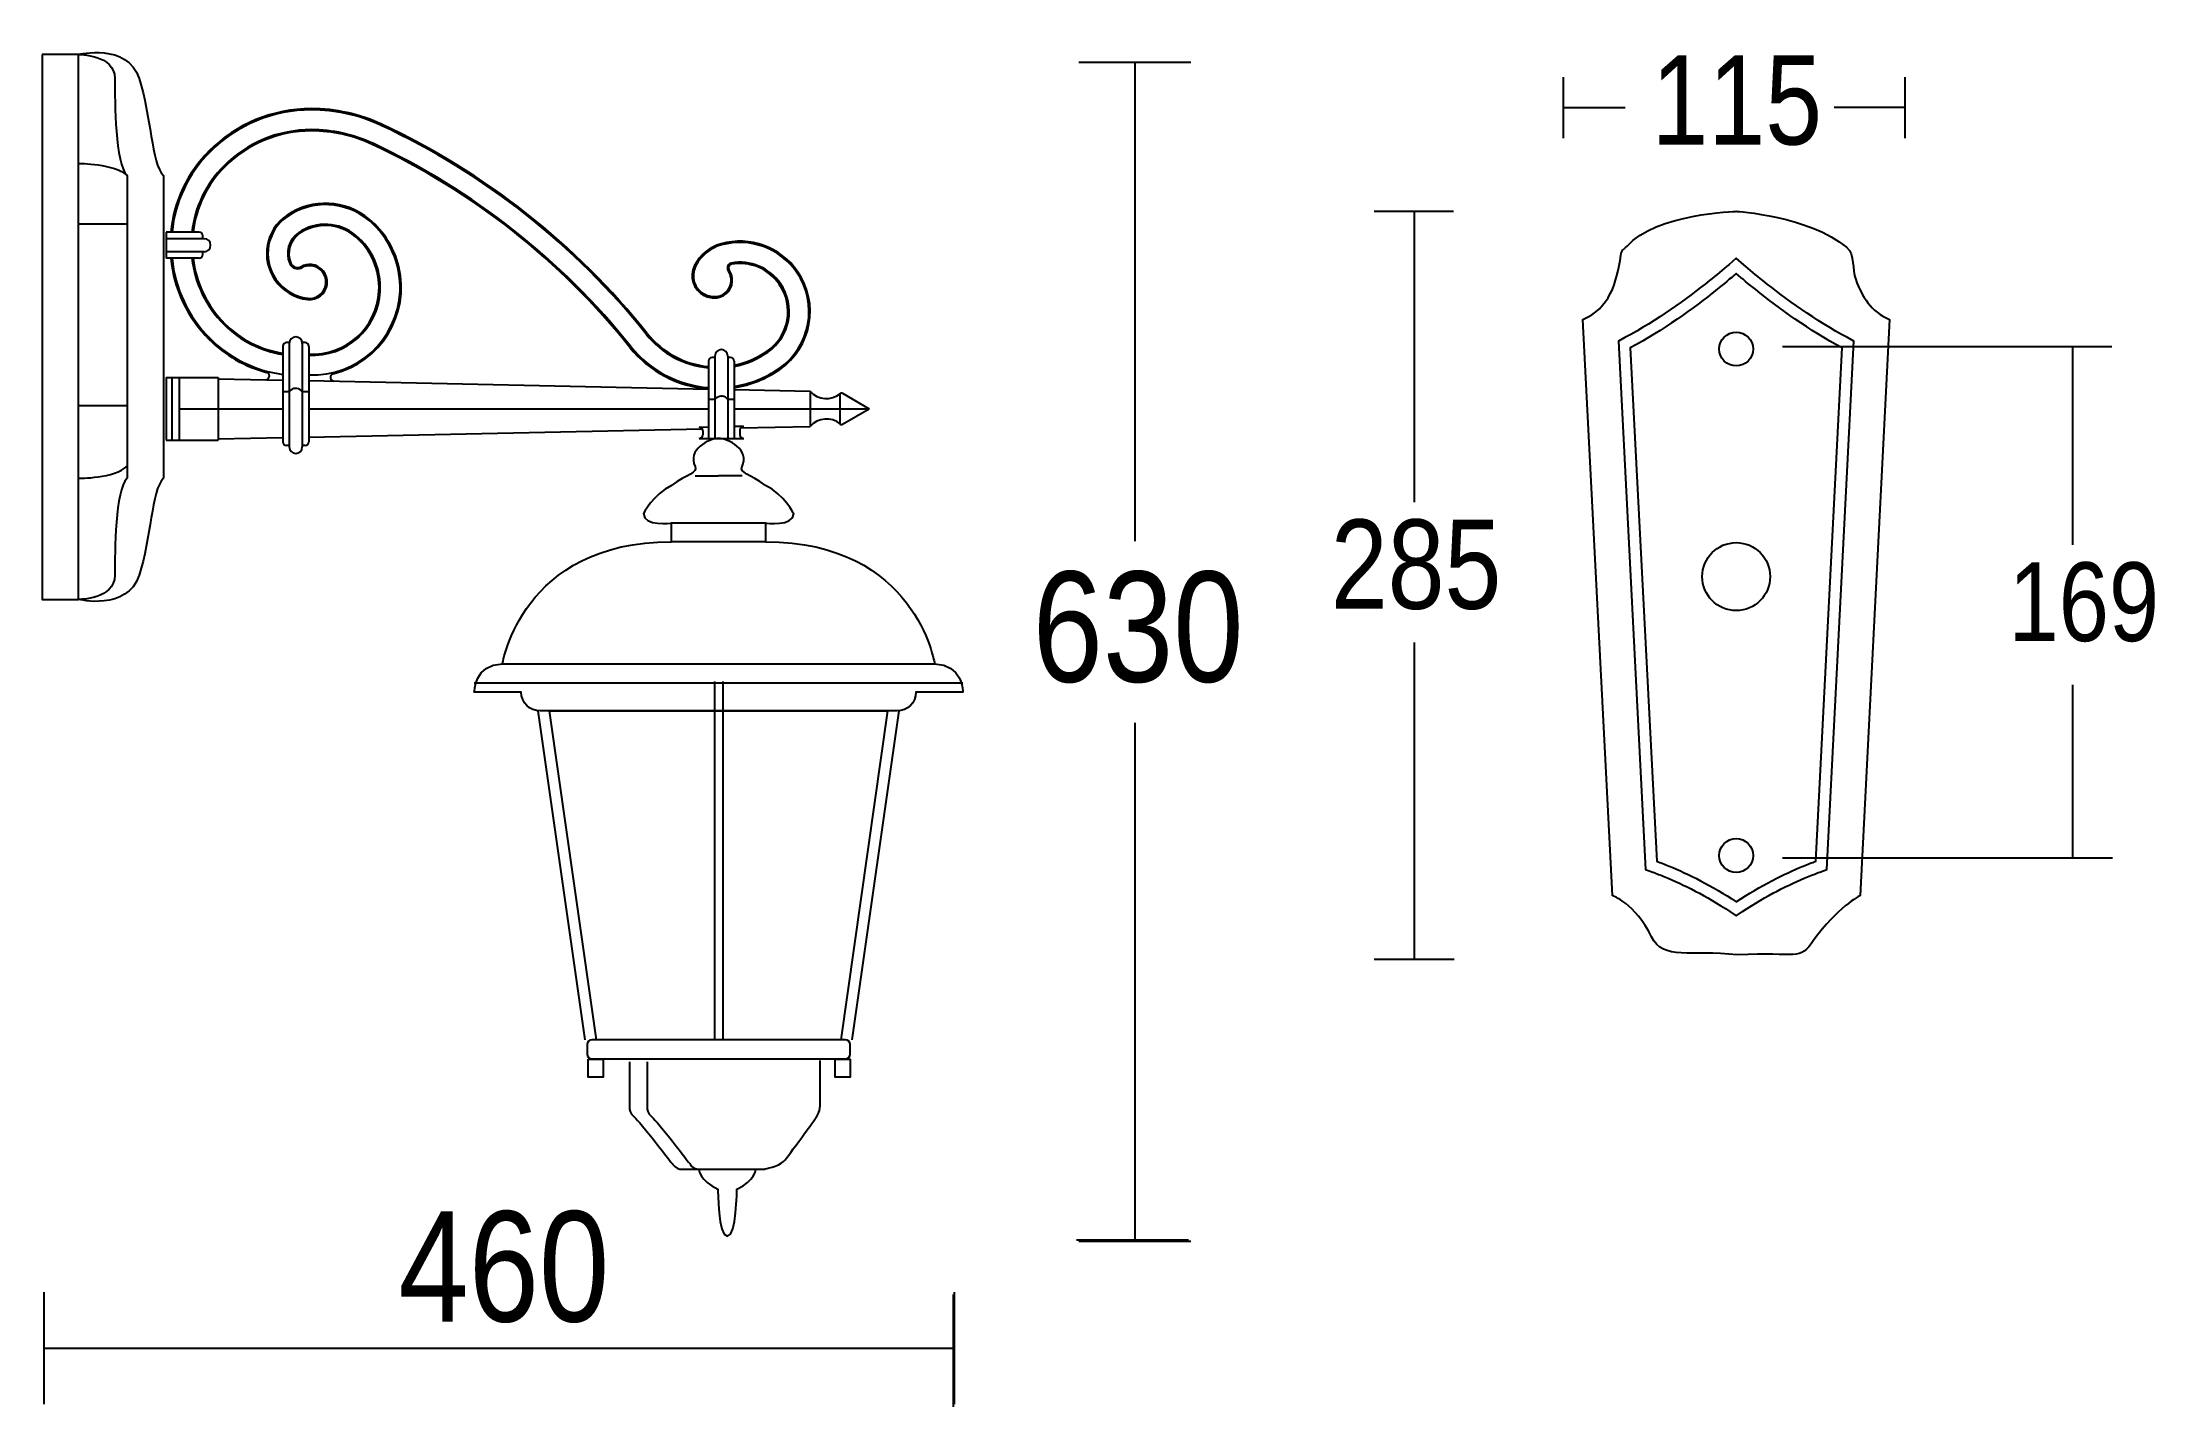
# Model space of a CAD drawing. Extents: x 0 to 207, y 0 to 134.
import ezdxf

# ---------------------------------------------------------------- set-up
doc = ezdxf.new("R2010")
doc.units = 0
doc.layers.add('LIVELLO_1', color=160, linetype='Continuous')
doc.styles.add('STD', font='txt')

# ---------------------------------------------------------------- blocks, each defined once
blk = doc.blocks.new('AI9-BLK1')
at = {"layer": 'LIVELLO_1', "color": 7}
for p, q in [((-1.77, 64.92), (9.22, 64.92)), ((3.73, 64.92), (3.73, 17.94)), ((45.78, 57.49), (45.78, 63.47)), ((79.27, 63.47), (79.27, 57.49)), ((45.78, 60.48), (51.85, 60.48)), ((79.27, 60.48), (72.34, 60.48)), ((27.2, 50.3), (34.98, 50.3)), ((31.13, 50.3), (31.12, 21.76)), ((-99.92, 49.06), (-95.16, 49.06)), ((-88.09, 48.25), (-91.31, 48.25)), ((-91.31, 48.25), (-91.31, 45.71)), ((-87.72, 47.61), (-87.72, 47.89)), ((-87.59, 47.61), (-91.31, 47.61)), ((-87.59, 46.34), (-91.31, 46.34)), ((-88.09, 45.71), (-91.31, 45.71)), ((-87.72, 46.07), (-87.72, 46.34)), ((-79.24, 37.42), (-79.52, 37.42)), ((-79.24, 37.35), (-79.24, 27.2)), ((-77.7, 37.42), (-77.97, 37.42)), ((-77.97, 37.35), (-77.97, 27.2)), ((-79.87, 37.05), (-79.87, 27.69)), ((-77.33, 37.05), (-77.33, 27.69)), ((-38.12, 35.6), (-38.12, 28.02)), ((-37.48, 35.97), (-37.76, 35.97)), ((-37.48, 36.1), (-37.48, 28.02)), ((-36.22, 36.1), (-36.22, 28.02)), ((-35.94, 35.97), (-36.22, 35.97)), ((-35.58, 35.6), (-35.58, 28.02)), ((67.27, 37.04), (99.6, 37.04)), ((95.74, 37.04), (95.74, 17.6)), ((-91.31, 34.01), (-91.31, 27.84)), ((-91.31, 34.01), (-86.23, 34.01)), ((-90.77, 34.01), (-90.77, 27.84)), ((-90.04, 34.01), (-90.04, 27.84)), ((-86.23, 34.01), (-86.23, 27.84)), ((-86.23, 33.88), (-79.87, 33.75)), ((-77.33, 33.69), (-38.12, 32.87)), ((-99.92, 31.24), (-95.16, 31.24)), ((-79.24, 32.61), (-79.87, 32.61)), ((-77.33, 32.61), (-77.97, 32.61)), ((-37.48, 31.84), (-38.12, 31.84)), ((-35.58, 31.84), (-36.22, 31.84)), ((-35.58, 32.82), (-28.14, 32.66)), ((-28.14, 32.66), (-28.14, 29.19)), ((-25.23, 32.29), (-25.23, 29.57)), ((-24.96, 32.45), (-22.33, 30.93)), ((-90.04, 30.93), (-79.87, 30.93)), ((-77.33, 30.93), (-38.12, 30.93)), ((-39.04, 29.14), (-38.12, 29.16)), ((-35.58, 30.93), (-22.33, 30.93)), ((-35.58, 29.22), (-34.68, 29.23)), ((-34.99, 29.05), (-28.14, 29.19)), ((-24.96, 29.41), (-22.33, 30.93)), ((-91.31, 27.84), (-86.23, 27.84)), ((-86.23, 27.97), (-79.87, 28.11)), ((-79.24, 27.33), (-79.52, 27.33)), ((-77.7, 27.33), (-77.97, 27.33)), ((-77.33, 28.16), (-38.72, 28.97)), ((-39.01, 28.02), (-34.65, 28.02)), ((-38.67, 28.78), (-38.67, 28.39)), ((-35.03, 28.87), (-35.03, 28.39)), ((-39.42, 24.34), (-37.12, 24.34)), ((-34.82, 24.34), (-37.12, 24.34)), ((31.12, 8.02), (31.12, -23.05)), ((-58.32, 5.9), (-15.92, 5.9)), ((-37.52, 4.17), (-37.52, -30.98)), ((-36.71, 4.17), (-36.71, -30.98)), ((-61.09, 4.06), (-13.15, 4.06)), ((95.74, 3.86), (95.74, -13.12)), ((-50.21, -30.98), (-54.82, 1.29)), ((-19.42, 1.29), (-24.03, -30.98)), ((3.73, 0.12), (3.73, -50.75)), ((67.27, -13.12), (99.67, -13.12)), ((27.2, -23.05), (35.05, -23.05)), ((-2.01, -50.6), (8.99, -50.6)), ((-1.77, -50.73), (9.22, -50.73)), ((-103.31, -66.72), (-103.31, -55.72)), ((-14.08, -66.96), (-14.08, -55.96)), ((-13.96, -66.72), (-13.96, -55.72)), ((-103.31, -61.22), (-70.49, -61.22)), ((-83, -61.22), (-13.94, -61.22))]:
    blk.add_line(p, q, dxfattribs=at)
for points in [[(-103.48, 65.69), (-103.48, 12.23), (-99.92, 12.23), (-99.92, 65.69)], [(-41.73, 19.73), (-32.51, 19.73), (-32.51, 17.89), (-41.73, 17.89)], [(-49.91, -32.85), (-48.45, -32.85), (-48.45, -34.64), (-49.91, -34.64)], [(-25.69, -32.85), (-24.22, -32.85), (-24.22, -34.64), (-25.69, -34.64)]]:
    blk.add_lwpolyline(points, close=True, dxfattribs=at)
blk.add_lwpolyline([(-49.1, -30.98), (-53.71, 1.29), (-20.53, 1.29), (-25.14, -30.98)], dxfattribs=at)
for centre, radius in [((62.73, 36.79), 1.66), ((62.73, 14.47), 3.33), ((62.73, -12.89), 1.66)]:
    blk.add_circle(centre, radius, dxfattribs=at)
for points, knots in [([(-99.92, 65.69), (-99.92, 65.69), (-95.16, 66.88), (-93.98, 63.32), (-92.79, 59.75), (-92.79, 55), (-91.6, 53.81), (-91.6, 53.81), (-91.6, 37.18), (-91.6, 37.18), (-91.6, 37.18), (-91.6, 24.11), (-91.6, 24.11), (-92.79, 22.92), (-92.79, 18.17), (-93.98, 14.61), (-95.16, 11.04), (-99.92, 12.23), (-99.92, 12.23)], [0, 0, 0, 0, 1, 1, 1, 2, 2, 2, 3, 3, 3, 4, 4, 4, 5, 5, 5, 6, 6, 6, 6]), ([(-99.92, 65.69), (-99.92, 65.69), (-96.36, 65.69), (-96.36, 63.32), (-96.36, 60.94), (-96.36, 55), (-95.16, 53.81), (-95.16, 53.81), (-95.16, 40.74), (-95.16, 40.74), (-95.16, 40.74), (-95.16, 24.11), (-95.16, 24.11), (-96.36, 22.92), (-96.36, 16.98), (-96.36, 14.61), (-96.36, 12.23), (-99.92, 12.23), (-99.92, 12.23)], [0, 0, 0, 0, 1, 1, 1, 2, 2, 2, 3, 3, 3, 4, 4, 4, 5, 5, 5, 6, 6, 6, 6]), ([(-45.73, 37.03), (-52.52, 45.54), (-61.19, 52.37), (-71.06, 56.97), (-72.95, 57.85), (-75.01, 58.31), (-77.09, 58.31), (-80.3, 58.31), (-83.39, 57.04), (-85.65, 54.77)], [0, 0, 0, 0, 1, 1, 1, 2, 2, 2, 3, 3, 3, 3]), ([(-79.49, 49.9), (-81.56, 48.48), (-82.08, 45.65), (-80.66, 43.59), (-79.92, 42.5), (-78.74, 41.8), (-77.44, 41.65)], [0, 0, 0, 0, 1, 1, 1, 2, 2, 2, 2]), ([(-79.43, 49.8), (-81.44, 48.42), (-81.95, 45.67), (-80.57, 43.65), (-79.84, 42.6), (-78.7, 41.91), (-77.43, 41.77)], [0, 0, 0, 0, 1, 1, 1, 2, 2, 2, 2]), ([(62.83, -22.64), (68.85, -22.31), (68.85, -23.33), (70.36, -21.17), (72.52, -18.08), (74.89, -16.82), (74.89, -16.82), (74.89, -16.82), (77.79, 39.69), (77.79, 39.69), (75.92, 40.46), (75.1, 41.94), (74.46, 43.61), (74.08, 44.58), (74.41, 46.07), (73.57, 46.77), (69.92, 49.86), (62.73, 50.3), (62.73, 50.3), (62.73, 50.3), (54.86, 50.09), (52.02, 46.89), (51.58, 46.4), (51.51, 46.6), (51.42, 45.98), (51.02, 43.27), (50.3, 40.77), (47.67, 39.69), (47.67, 39.69), (50.58, -16.82), (50.58, -16.82), (50.58, -16.82), (52.81, -17.56), (54.43, -20.87), (55.59, -23.23), (58.25, -22.09), (62.83, -22.64)], [0, 0, 0, 0, 1, 1, 1, 2, 2, 2, 3, 3, 3, 4, 4, 4, 5, 5, 5, 6, 6, 6, 7, 7, 7, 8, 8, 8, 9, 9, 9, 10, 10, 10, 11, 11, 11, 12, 12, 12, 12]), ([(-77.34, 36.19), (-73.67, 35.98), (-70.53, 38.79), (-70.32, 42.46), (-70.21, 44.56), (-71.09, 46.59), (-72.7, 47.93), (-74.31, 49.28), (-76.61, 49.39), (-78.33, 48.2), (-79.31, 47.53), (-79.67, 46.26), (-79.2, 45.18), (-79.01, 44.75), (-78.52, 44.55), (-78.09, 44.73), (-78.06, 44.75), (-78.04, 44.75), (-78.01, 44.77)], [0, 0, 0, 0, 1, 1, 1, 2, 2, 2, 3, 3, 3, 4, 4, 4, 5, 5, 5, 6, 6, 6, 6]), ([(-77.33, 34.25), (-72.59, 34.04), (-68.59, 37.72), (-68.38, 42.47), (-68.27, 45.14), (-69.41, 47.71), (-71.45, 49.42)], [0, 0, 0, 0, 1, 1, 1, 2, 2, 2, 2]), ([(-77.33, 36.31), (-73.73, 36.1), (-70.65, 38.86), (-70.45, 42.47), (-70.33, 44.53), (-71.19, 46.52), (-72.78, 47.84)], [0, 0, 0, 0, 1, 1, 1, 2, 2, 2, 2]), ([(-74.94, 34.36), (-70.26, 35.48), (-67.37, 40.18), (-68.5, 44.86), (-68.93, 46.68), (-69.94, 48.31), (-71.38, 49.51)], [0, 0, 0, 0, 1, 1, 1, 2, 2, 2, 2]), ([(-31.11, 34.79), (-27.98, 36.96), (-27.2, 41.26), (-29.36, 44.39), (-31.03, 46.81), (-34.05, 47.9), (-36.88, 47.11)], [0, 0, 0, 0, 1, 1, 1, 2, 2, 2, 2]), ([(-31.18, 34.89), (-28.1, 37.02), (-27.33, 41.24), (-29.46, 44.32), (-31.1, 46.69), (-34.07, 47.77), (-36.84, 47)], [0, 0, 0, 0, 1, 1, 1, 2, 2, 2, 2]), ([(-87.59, 46.34), (-87.24, 46.34), (-86.96, 46.63), (-86.96, 46.98), (-86.96, 47.33), (-87.24, 47.61), (-87.59, 47.61)], [0, 0, 0, 0, 1, 1, 1, 2, 2, 2, 2]), ([(-36.88, 47.11), (-38.01, 46.8), (-38.95, 46.03), (-39.48, 44.98), (-40.03, 43.9), (-39.6, 42.59), (-38.53, 42.05), (-38.14, 41.86), (-37.71, 41.78), (-37.28, 41.83)], [0, 0, 0, 0, 1, 1, 1, 2, 2, 2, 3, 3, 3, 3]), ([(54.54, -14.51), (54.54, -14.51), (53.84, -14.25), (53.84, -14.25), (53.84, -14.25), (51.18, 37.57), (51.18, 37.57), (51.18, 37.57), (51.81, 37.91), (51.81, 37.91), (54.95, 39.57), (57.87, 41.71), (60.11, 43.5), (60.79, 44.05), (61.43, 44.57), (62, 45.06), (62, 45.06), (62.73, 45.69), (62.73, 45.69), (62.73, 45.69), (63.47, 45.06), (63.47, 45.06), (64.04, 44.57), (64.67, 44.05), (65.35, 43.5), (67.59, 41.71), (70.52, 39.57), (73.65, 37.91), (73.65, 37.91), (74.29, 37.57), (74.29, 37.57), (74.29, 37.57), (71.63, -14.25), (71.63, -14.25), (71.63, -14.25), (70.93, -14.51), (70.93, -14.51), (70.56, -14.65), (70.16, -14.81), (69.74, -14.98), (67.93, -15.73), (65.7, -16.82), (63.36, -18.37), (63.36, -18.37), (62.74, -18.79), (62.74, -18.79), (62.74, -18.79), (62.11, -18.37), (62.11, -18.37), (59.77, -16.82), (57.53, -15.73), (55.73, -14.98), (55.31, -14.81), (54.91, -14.65), (54.54, -14.51)], [0, 0, 0, 0, 1, 1, 1, 2, 2, 2, 3, 3, 3, 4, 4, 4, 5, 5, 5, 6, 6, 6, 7, 7, 7, 8, 8, 8, 9, 9, 9, 10, 10, 10, 11, 11, 11, 12, 12, 12, 13, 13, 13, 14, 14, 14, 15, 15, 15, 16, 16, 16, 17, 17, 17, 18, 18, 18, 18]), ([(-79.09, 45.22), (-78.93, 44.85), (-78.5, 44.68), (-78.14, 44.85), (-78.11, 44.85), (-78.09, 44.86), (-78.08, 44.87)], [0, 0, 0, 0, 1, 1, 1, 2, 2, 2, 2]), ([(-77.44, 41.65), (-76.49, 41.54), (-75.64, 42.22), (-75.53, 43.16), (-75.42, 44.11), (-76.1, 44.97), (-77.05, 45.08), (-77.4, 45.12), (-77.76, 45.04), (-78.08, 44.87)], [0, 0, 0, 0, 1, 1, 1, 2, 2, 2, 3, 3, 3, 3]), ([(-77.43, 41.77), (-76.54, 41.66), (-75.75, 42.3), (-75.65, 43.18), (-75.55, 44.06), (-76.18, 44.85), (-77.06, 44.96), (-77.39, 44.99), (-77.72, 44.93), (-78.01, 44.77)], [0, 0, 0, 0, 1, 1, 1, 2, 2, 2, 3, 3, 3, 3]), ([(-39.38, 44.93), (-39.89, 43.91), (-39.49, 42.67), (-38.48, 42.16), (-38.11, 41.97), (-37.7, 41.9), (-37.29, 41.95)], [0, 0, 0, 0, 1, 1, 1, 2, 2, 2, 2]), ([(-37.29, 41.95), (-36.41, 42.06), (-35.78, 42.86), (-35.9, 43.74), (-35.93, 44.01), (-36.03, 44.26), (-36.18, 44.48)], [0, 0, 0, 0, 1, 1, 1, 2, 2, 2, 2]), ([(-37.28, 41.83), (-36.33, 41.95), (-35.66, 42.81), (-35.78, 43.75), (-35.81, 44.04), (-35.92, 44.31), (-36.08, 44.55)], [0, 0, 0, 0, 1, 1, 1, 2, 2, 2, 2]), ([(-32.29, 36.49), (-30.08, 38.01), (-29.53, 41.02), (-31.05, 43.22), (-32.13, 44.77), (-34.01, 45.56), (-35.87, 45.23), (-36.13, 45.19), (-36.31, 44.94), (-36.26, 44.67), (-36.25, 44.6), (-36.22, 44.54), (-36.18, 44.48)], [0, 0, 0, 0, 1, 1, 1, 2, 2, 2, 3, 3, 3, 4, 4, 4, 4]), ([(-35.85, 45.12), (-36.05, 45.08), (-36.18, 44.89), (-36.15, 44.69), (-36.13, 44.64), (-36.12, 44.59), (-36.08, 44.55)], [0, 0, 0, 0, 1, 1, 1, 2, 2, 2, 2]), ([(-32.35, 36.59), (-30.21, 38.07), (-29.67, 41.01), (-31.16, 43.15), (-32.2, 44.67), (-34.04, 45.43), (-35.85, 45.12)], [0, 0, 0, 0, 1, 1, 1, 2, 2, 2, 2]), ([(56.16, -13.93), (55.73, -13.75), (55.32, -13.59), (54.93, -13.45), (54.93, -13.45), (52.34, 36.91), (52.34, 36.91), (55.57, 38.62), (58.55, 40.8), (60.82, 42.62), (61.51, 43.17), (62.16, 43.71), (62.73, 44.2), (63.31, 43.71), (63.95, 43.17), (64.65, 42.62), (66.91, 40.8), (69.9, 38.62), (73.12, 36.91), (73.12, 36.91), (70.53, -13.45), (70.53, -13.45), (70.15, -13.59), (69.74, -13.76), (69.31, -13.93), (67.45, -14.7), (65.14, -15.83), (62.74, -17.43), (60.33, -15.83), (58.02, -14.7), (56.16, -13.93)], [0, 0, 0, 0, 1, 1, 1, 2, 2, 2, 3, 3, 3, 4, 4, 4, 5, 5, 5, 6, 6, 6, 7, 7, 7, 8, 8, 8, 9, 9, 9, 10, 10, 10, 10]), ([(-77.97, 37.35), (-77.97, 37.7), (-78.26, 37.98), (-78.61, 37.98), (-78.95, 37.98), (-79.24, 37.7), (-79.24, 37.35)], [0, 0, 0, 0, 1, 1, 1, 2, 2, 2, 2]), ([(-36.22, 36.1), (-36.22, 36.45), (-36.5, 36.74), (-36.85, 36.74), (-37.2, 36.74), (-37.48, 36.45), (-37.48, 36.1)], [0, 0, 0, 0, 1, 1, 1, 2, 2, 2, 2]), ([(-81.58, 33.78), (-81.38, 33.78), (-81.21, 33.93), (-81.2, 34.14), (-81.2, 34.3), (-81.31, 34.45), (-81.47, 34.5)], [0, 0, 0, 0, 1, 1, 1, 2, 2, 2, 2]), ([(-74.94, 34.36), (-75.13, 34.31), (-75.25, 34.11), (-75.21, 33.92), (-75.17, 33.76), (-75.02, 33.65), (-74.86, 33.64)], [0, 0, 0, 0, 1, 1, 1, 2, 2, 2, 2]), ([(-77.97, 32.61), (-78.23, 32.97), (-78.74, 33.04), (-79.09, 32.77), (-79.14, 32.73), (-79.2, 32.68), (-79.24, 32.61)], [0, 0, 0, 0, 1, 1, 1, 2, 2, 2, 2]), ([(-36.22, 31.84), (-36.48, 32.2), (-36.98, 32.27), (-37.33, 32), (-37.39, 31.96), (-37.44, 31.9), (-37.48, 31.84)], [0, 0, 0, 0, 1, 1, 1, 2, 2, 2, 2]), ([(-24.96, 32.45), (-25.05, 32.5), (-25.16, 32.47), (-25.21, 32.38), (-25.22, 32.35), (-25.23, 32.32), (-25.23, 32.29)], [0, 0, 0, 0, 1, 1, 1, 2, 2, 2, 2]), ([(-38.67, 28.78), (-38.67, 28.98), (-38.83, 29.14), (-39.03, 29.14), (-39.03, 29.14), (-39.04, 29.14), (-39.04, 29.14)], [0, 0, 0, 0, 1, 1, 1, 2, 2, 2, 2]), ([(-25.23, 29.57), (-25.23, 29.47), (-25.15, 29.38), (-25.05, 29.38), (-25.02, 29.38), (-24.99, 29.39), (-24.96, 29.41)], [0, 0, 0, 0, 1, 1, 1, 2, 2, 2, 2]), ([(-79.24, 27.2), (-79.24, 26.85), (-78.95, 26.56), (-78.61, 26.56), (-78.26, 26.56), (-77.97, 26.85), (-77.97, 27.2)], [0, 0, 0, 0, 1, 1, 1, 2, 2, 2, 2]), ([(-37.12, 28.03), (-38.04, 28.03), (-40.25, 26.91), (-39.42, 25.26), (-39.12, 24.66), (-40.2, 24.51), (-41.73, 23.42), (-43.57, 22.5), (-44.49, 20.65), (-44.49, 20.65), (-44.49, 19.35), (-41.73, 19.73), (-41.73, 19.73)], [0, 0, 0, 0, 1, 1, 1, 2, 2, 2, 3, 3, 3, 4, 4, 4, 4]), ([(-32.51, 19.73), (-32.51, 19.73), (-29.75, 19.35), (-29.75, 20.65), (-29.75, 20.65), (-30.67, 22.5), (-32.51, 23.42), (-34.04, 24.51), (-35.11, 24.66), (-34.82, 25.26), (-33.99, 26.91), (-36.2, 28.03), (-37.12, 28.03)], [0, 0, 0, 0, 1, 1, 1, 2, 2, 2, 3, 3, 3, 4, 4, 4, 4]), ([(-32.51, 17.89), (-17.76, 17.89), (-15.92, 5.9), (-15.92, 5.9), (-13.15, 5.9), (-13.15, 3.13), (-13.15, 3.13), (-13.15, 3.13), (-17.76, 3.13), (-17.76, 3.13), (-17.76, 2.12), (-18.58, 1.29), (-19.61, 1.29), (-19.61, 1.29), (-54.63, 1.29), (-54.63, 1.29), (-55.65, 1.29), (-56.48, 2.12), (-56.48, 3.13), (-56.48, 3.13), (-61.09, 3.13), (-61.09, 3.13), (-61.09, 3.13), (-61.09, 5.9), (-58.32, 5.9), (-58.32, 5.9), (-56.48, 17.89), (-41.73, 17.89)], [0, 0, 0, 0, 1, 1, 1, 2, 2, 2, 3, 3, 3, 4, 4, 4, 5, 5, 5, 6, 6, 6, 7, 7, 7, 8, 8, 8, 9, 9, 9, 9]), ([(-49.56, -30.98), (-49.56, -30.98), (-24.68, -30.98), (-24.68, -30.98), (-24.42, -30.98), (-24.22, -31.18), (-24.22, -31.43), (-24.22, -31.43), (-24.22, -32.36), (-24.22, -32.36), (-24.22, -32.61), (-24.42, -32.82), (-24.68, -32.82), (-24.68, -32.82), (-49.56, -32.82), (-49.56, -32.82), (-49.82, -32.82), (-50.03, -32.61), (-50.03, -32.36), (-50.03, -32.36), (-50.03, -31.43), (-50.03, -31.43), (-50.03, -31.18), (-49.82, -30.98), (-49.56, -30.98)], [0, 0, 0, 0, 1, 1, 1, 2, 2, 2, 3, 3, 3, 4, 4, 4, 5, 5, 5, 6, 6, 6, 7, 7, 7, 8, 8, 8, 8]), ([(-45.87, -33.11), (-45.87, -33.11), (-45.87, -37.69), (-45.87, -37.69), (-45.87, -37.69), (-45.87, -38.19), (-45.37, -38.56), (-44.87, -38.93), (-41.65, -43.15), (-41.65, -43.15), (-41.65, -43.15), (-41.29, -43.64), (-40.91, -43.64), (-40.91, -43.64), (-32.61, -43.64), (-32.61, -43.64), (-32.61, -43.64), (-31.25, -43.39), (-30.75, -42.9), (-30.26, -42.4), (-27.53, -38.56), (-27.53, -38.56), (-27.53, -38.56), (-27.16, -38.07), (-27.16, -37.45), (-27.16, -37.45), (-27.16, -32.99), (-27.16, -32.99)], [0, 0, 0, 0, 1, 1, 1, 2, 2, 2, 3, 3, 3, 4, 4, 4, 5, 5, 5, 6, 6, 6, 7, 7, 7, 8, 8, 8, 9, 9, 9, 9]), ([(-44.13, -33.11), (-44.13, -33.11), (-44.13, -37.69), (-44.13, -37.69), (-44.13, -37.69), (-44.13, -38.19), (-43.64, -38.56), (-43.14, -38.93), (-39.92, -43.15), (-39.92, -43.15), (-39.92, -43.15), (-39.68, -43.64), (-39.18, -43.64), (-39.18, -43.64), (-32.61, -43.64), (-32.61, -43.64), (-32.61, -43.64), (-31.25, -43.39), (-30.75, -42.9), (-30.26, -42.4), (-27.53, -38.56), (-27.53, -38.56), (-27.53, -38.56), (-27.16, -38.07), (-27.16, -37.45), (-27.16, -37.45), (-27.16, -32.99), (-27.16, -32.99)], [0, 0, 0, 0, 1, 1, 1, 2, 2, 2, 3, 3, 3, 4, 4, 4, 5, 5, 5, 6, 6, 6, 7, 7, 7, 8, 8, 8, 9, 9, 9, 9]), ([(-39.02, -43.78), (-39.02, -43.78), (-39.02, -44.7), (-37.18, -45.63), (-37.18, -45.63), (-37.18, -50.23), (-36.25, -50.23), (-35.33, -50.23), (-35.33, -45.63), (-35.33, -45.63), (-33.49, -44.7), (-33.49, -43.78), (-33.49, -43.78)], [0, 0, 0, 0, 1, 1, 1, 2, 2, 2, 3, 3, 3, 4, 4, 4, 4])]:
    blk.add_open_spline(points, degree=3, knots=knots, dxfattribs=at)
for points in [[(-77.09, 60.37), (-80.85, 60.37), (-84.45, 58.88), (-87.11, 56.22)], [(-77.09, 60.25), (-80.82, 60.25), (-84.39, 58.77), (-87.02, 56.14)], [(-70.19, 58.84), (-72.35, 59.85), (-74.71, 60.37), (-77.09, 60.37)], [(-70.24, 58.73), (-72.39, 59.73), (-74.72, 60.25), (-77.09, 60.25)], [(-77.09, 58.19), (-80.27, 58.19), (-83.32, 56.93), (-85.57, 54.68)], [(-71.11, 56.86), (-72.98, 57.74), (-75.03, 58.19), (-77.09, 58.19)], [(-44.21, 38.24), (-51.19, 46.99), (-60.1, 54), (-70.24, 58.73)], [(-44.12, 38.32), (-51.11, 47.08), (-60.03, 54.1), (-70.19, 58.84)], [(-87.11, 56.22), (-89.25, 54.08), (-90.58, 51.26), (-90.87, 48.25)], [(-87.02, 56.14), (-89.14, 54.02), (-90.46, 51.23), (-90.75, 48.25)], [(-45.82, 36.95), (-52.6, 45.45), (-61.25, 52.27), (-71.11, 56.86)], [(-99.92, 55), (-99.92, 55), (-96.36, 55), (-95.16, 53.81)], [(-85.65, 54.77), (-87.41, 53.01), (-88.52, 50.72), (-88.8, 48.25)], [(-85.57, 54.68), (-87.3, 52.95), (-88.4, 50.68), (-88.69, 48.25)], [(-71.38, 49.51), (-73.69, 51.45), (-77.01, 51.6), (-79.49, 49.9)], [(-71.45, 49.42), (-73.72, 51.32), (-76.98, 51.48), (-79.43, 49.8)], [(-87.72, 47.89), (-87.72, 48.09), (-87.89, 48.25), (-88.09, 48.25)], [(-78.26, 48.11), (-79.19, 47.46), (-79.53, 46.26), (-79.09, 45.22)], [(-72.78, 47.84), (-74.34, 49.15), (-76.58, 49.25), (-78.26, 48.11)], [(-90.87, 45.71), (-90.58, 42.69), (-89.25, 39.88), (-87.11, 37.74)], [(-90.75, 45.71), (-90.46, 42.73), (-89.14, 39.94), (-87.02, 37.82)], [(-88.8, 45.71), (-88.52, 43.24), (-87.41, 40.95), (-85.65, 39.19)], [(-88.69, 45.71), (-88.4, 43.28), (-87.3, 41.01), (-85.57, 39.28)], [(-88.09, 45.71), (-87.89, 45.71), (-87.72, 45.87), (-87.72, 46.07)], [(-36.84, 47), (-37.94, 46.7), (-38.86, 45.94), (-39.38, 44.93)], [(-87.11, 37.74), (-85.55, 36.18), (-83.61, 35.06), (-81.47, 34.5)], [(-87.02, 37.82), (-85.1, 35.9), (-82.58, 34.66), (-79.87, 34.3)], [(-85.65, 39.19), (-84.09, 37.63), (-82.07, 36.61), (-79.89, 36.26)], [(-85.57, 39.28), (-84.02, 37.74), (-82.03, 36.72), (-79.87, 36.38)], [(-79.52, 37.42), (-79.71, 37.42), (-79.87, 37.26), (-79.87, 37.05)], [(-77.33, 37.05), (-77.33, 37.26), (-77.49, 37.42), (-77.7, 37.42)], [(-44.21, 38.24), (-42.71, 36.36), (-40.51, 35.17), (-38.12, 34.95)], [(-44.12, 38.32), (-42.64, 36.46), (-40.48, 35.3), (-38.12, 35.07)], [(-45.82, 36.95), (-43.93, 34.59), (-41.14, 33.12), (-38.12, 32.89)], [(-45.73, 37.03), (-43.86, 34.69), (-41.11, 33.24), (-38.12, 33.01)], [(-37.76, 35.97), (-37.96, 35.97), (-38.12, 35.8), (-38.12, 35.6)], [(-35.58, 35.6), (-35.58, 35.8), (-35.74, 35.97), (-35.94, 35.97)], [(-35.58, 35.21), (-34.42, 35.44), (-33.33, 35.91), (-32.35, 36.59)], [(-35.58, 35.09), (-34.4, 35.32), (-33.27, 35.8), (-32.29, 36.49)], [(-35.58, 33.12), (-34, 33.38), (-32.5, 33.98), (-31.18, 34.89)], [(-35.58, 33), (-33.98, 33.25), (-32.45, 33.87), (-31.11, 34.79)], [(-28.14, 32.66), (-27.39, 31.78), (-26.05, 31.68), (-25.17, 32.43)], [(-34.68, 29.23), (-34.88, 29.23), (-35.03, 29.07), (-35.03, 28.87)], [(-25.17, 29.43), (-26.05, 30.18), (-27.39, 30.07), (-28.14, 29.19)], [(-79.87, 27.69), (-79.87, 27.5), (-79.71, 27.33), (-79.52, 27.33)], [(-77.7, 27.33), (-77.49, 27.33), (-77.33, 27.5), (-77.33, 27.69)], [(-39.02, 28.02), (-38.82, 28.03), (-38.67, 28.19), (-38.67, 28.39)], [(-35.03, 28.39), (-35.03, 28.19), (-34.88, 28.03), (-34.68, 28.02)], [(-99.92, 24.11), (-99.92, 24.11), (-96.36, 24.11), (-95.16, 25.3)]]:
    blk.add_open_spline(points, degree=3, dxfattribs=at)
at = {"layer": 'LIVELLO_1', "color": 7, "attachment_point": 1, "style": 'STD'}
for s, insert, char_height in [('\\fArial Narrow|b0|i0;\\H8.7611;\\C7;115', (54.42, 65.61), 8.7611), ('\\fArial Narrow|b0|i0;\\H8.7611;\\C7;285', (22.95, 20.07), 8.7611), ('\\fArial Narrow|b0|i0;\\H10.8247;\\C7;630', (-6.3, 14.97), 10.8247), ('\\fArial Narrow|b0|i0;\\H7.7271;\\C7;169', (89.46, 15.87), 7.7271), ('\\fArial Narrow|b0|i0;\\H10.8247;\\C7;460', (-68.53, -47.78), 10.8247)]:
    blk.add_mtext(s, dxfattribs=dict(at, insert=insert, char_height=char_height))

msp = doc.modelspace()

# ---------------------------------------------------------------- block references
at = {"layer": 'LIVELLO_1', "color": 7}
msp.add_blockref('AI9-BLK1', (103.664646, 66.955948), dxfattribs=at)

doc.saveas('drawing.dxf')
